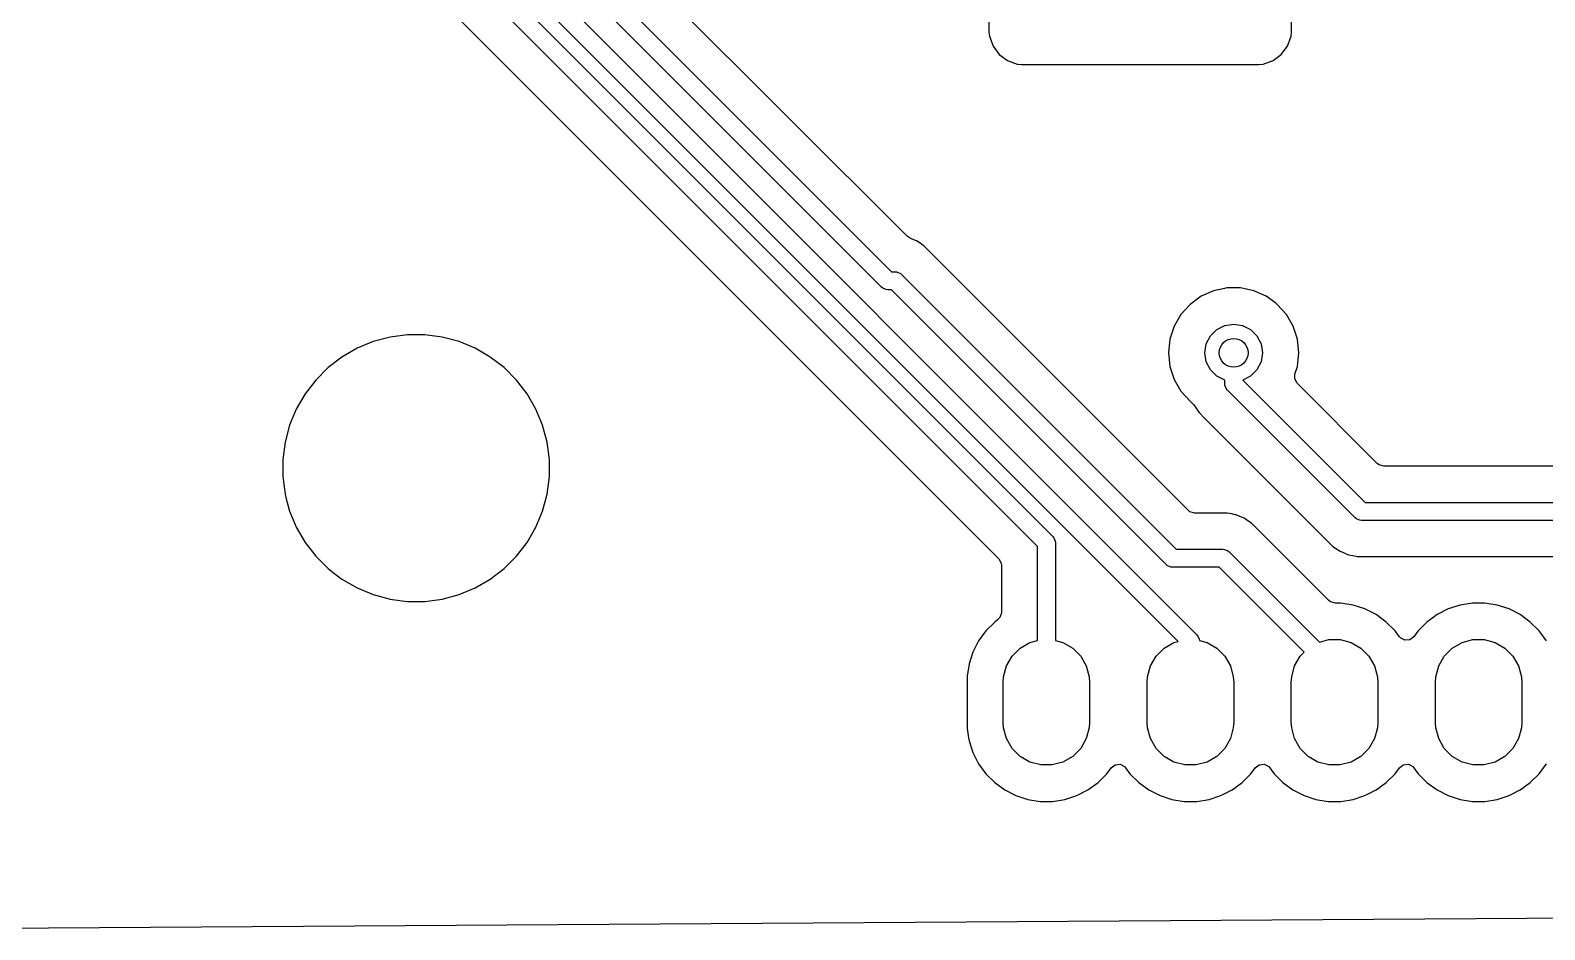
# Model space of a CAD drawing. Extents: x 0.52 to 4.07, y -3.31 to -0.61.
# Drawn here: x 1.433 to 2.261, y -3.303 to -2.812 of the extents above; entities that cross this region are included whole.
import ezdxf

# ---------------------------------------------------------------- set-up
doc = ezdxf.new("R2010")
doc.units = 0
doc.header["$MEASUREMENT"] = 0
doc.layers.add('BLACK', color=7, linetype='CONTINUOUS')

msp = doc.modelspace()

# ---------------------------------------------------------------- linework, layer by layer
at = {"layer": 'BLACK', "linetype": 'CONTINUOUS'}
for p, q in [((1.91205, -2.92447), (1.67173, -2.68414)), ((1.89809, -2.9523), (1.64219, -2.69639)), ((1.65059, -2.69087), (1.90361, -2.9439)), ((1.63287, -2.70465), (2.07041, -3.14219)), ((1.61516, -2.71199), (1.99167, -3.0885)), ((2.06017, -3.14587), (1.62447, -2.71017)), ((1.98327, -3.09402), (1.60676, -2.71751)), ((1.59471, -2.73333), (1.96213, -3.10075)), ((1.95681, -2.73827), (1.95681, -2.81291)), ((2.1222, -2.81291), (2.1222, -2.73827)), ((1.95681, -2.81291), (1.95681, -2.81291)), ((1.95681, -2.81291), (1.95706, -2.81526)), ((2.12195, -2.81526), (2.1222, -2.81291)), ((1.95706, -2.81526), (1.95904, -2.82056)), ((1.95904, -2.82056), (1.95904, -2.82056)), ((1.95904, -2.82056), (1.96244, -2.8251)), ((2.11657, -2.8251), (2.11997, -2.82056)), ((2.11997, -2.82056), (2.12195, -2.81526)), ((1.96244, -2.8251), (1.96244, -2.8251)), ((1.96244, -2.8251), (1.96697, -2.8285)), ((1.96697, -2.8285), (1.96697, -2.8285)), ((1.96697, -2.8285), (1.97228, -2.83048)), ((1.97228, -2.83048), (1.97228, -2.83048)), ((1.97228, -2.83048), (1.97255, -2.83051)), ((1.97255, -2.83051), (1.97463, -2.83073)), ((1.97463, -2.83073), (2.10438, -2.83073)), ((2.10438, -2.83073), (2.10673, -2.83048)), ((2.10673, -2.83048), (2.11204, -2.8285)), ((2.11204, -2.8285), (2.11657, -2.8251)), ((1.91364, -2.92553), (1.91205, -2.92447)), ((1.91394, -2.92565), (1.91364, -2.92553)), ((1.91718, -2.927), (1.91394, -2.92565)), ((1.91394, -2.92565), (1.91394, -2.92565)), ((1.91394, -2.92565), (1.91394, -2.92565)), ((1.91919, -2.92834), (1.91718, -2.927)), ((1.91718, -2.927), (1.91718, -2.927)), ((1.91718, -2.927), (1.91718, -2.927)), ((1.91718, -2.927), (1.91718, -2.927)), ((1.92121, -2.92969), (1.91919, -2.92834)), ((1.92481, -2.93329), (1.92121, -2.92969)), ((2.06586, -3.07434), (1.92481, -2.93329)), ((1.92481, -2.93329), (1.92481, -2.93329)), ((1.90361, -2.9439), (1.90551, -2.9439)), ((1.90551, -2.9439), (1.90647, -2.94399)), ((1.90647, -2.94399), (1.90647, -2.94399)), ((1.90647, -2.94399), (1.90699, -2.94421)), ((1.90699, -2.94421), (1.90825, -2.94473)), ((1.90825, -2.94473), (1.90825, -2.94473)), ((1.90825, -2.94473), (1.90899, -2.94534)), ((1.90899, -2.94534), (2.05913, -3.09547)), ((1.89884, -2.95291), (1.89809, -2.9523)), ((1.9001, -2.95343), (1.89884, -2.95291)), ((1.89884, -2.95291), (1.89884, -2.95291)), ((1.90061, -2.95365), (1.9001, -2.95343)), ((1.90157, -2.95374), (1.90061, -2.95365)), ((1.90061, -2.95365), (1.90061, -2.95365)), ((1.90347, -2.95374), (1.90157, -2.95374)), ((2.05361, -3.10387), (1.90347, -2.95374)), ((2.07954, -2.95429), (2.07273, -2.95732)), ((2.08555, -2.95301), (2.07954, -2.95429)), ((2.07954, -2.95429), (2.07954, -2.95429)), ((2.08682, -2.95274), (2.08555, -2.95301)), ((2.09428, -2.95274), (2.08682, -2.95274)), ((2.09583, -2.95307), (2.09428, -2.95274)), ((2.10157, -2.95429), (2.09583, -2.95307)), ((2.10838, -2.95732), (2.10157, -2.95429)), ((2.10157, -2.95429), (2.10157, -2.95429)), ((2.0667, -2.9617), (2.06171, -2.96724)), ((2.07273, -2.95732), (2.0667, -2.9617)), ((2.07273, -2.95732), (2.07273, -2.95732)), ((2.11359, -2.9611), (2.10838, -2.95732)), ((2.10838, -2.95732), (2.10838, -2.95732)), ((2.1144, -2.9617), (2.11359, -2.9611)), ((2.11939, -2.96724), (2.1144, -2.9617)), ((2.06171, -2.96724), (2.05799, -2.97369)), ((2.12312, -2.97369), (2.11939, -2.96724)), ((1.62946, -2.97957), (1.62023, -2.98205)), ((1.63893, -2.97833), (1.62946, -2.97957)), ((1.64848, -2.97833), (1.63893, -2.97833)), ((1.63893, -2.97833), (1.63893, -2.97833)), ((1.65794, -2.97957), (1.64848, -2.97833)), ((1.64848, -2.97833), (1.64848, -2.97833)), ((1.66717, -2.98205), (1.65794, -2.97957)), ((2.05798, -2.97369), (2.05568, -2.98078)), ((2.05799, -2.97369), (2.05798, -2.97369)), ((2.07557, -2.98332), (2.07781, -2.97893)), ((2.07781, -2.97893), (2.08129, -2.97545)), ((2.08129, -2.97545), (2.08568, -2.97321)), ((2.08568, -2.97321), (2.09055, -2.97244)), ((2.09055, -2.97244), (2.09542, -2.97321)), ((2.09542, -2.97321), (2.09981, -2.97545)), ((2.09981, -2.97545), (2.10329, -2.97893)), ((2.10329, -2.97893), (2.10553, -2.98332)), ((2.12542, -2.98078), (2.12312, -2.97369)), ((1.61141, -2.9857), (1.60314, -2.99048)), ((1.62023, -2.98205), (1.61141, -2.9857)), ((1.61141, -2.9857), (1.61141, -2.9857)), ((1.67599, -2.9857), (1.66717, -2.98205)), ((1.68426, -2.99048), (1.67599, -2.9857)), ((1.67599, -2.9857), (1.67599, -2.9857)), ((2.05568, -2.98078), (2.0549, -2.98819)), ((2.05568, -2.98078), (2.05568, -2.98078)), ((2.0748, -2.98819), (2.07557, -2.98332)), ((2.10553, -2.98332), (2.1063, -2.98819)), ((2.1262, -2.98819), (2.12542, -2.98078)), ((1.59556, -2.99629), (1.58881, -3.00304)), ((1.60314, -2.99048), (1.59556, -2.99629)), ((1.59556, -2.99629), (1.59556, -2.99629)), ((1.68426, -2.99048), (1.68426, -2.99048)), ((1.69184, -2.99629), (1.68426, -2.99048)), ((1.68426, -2.99048), (1.68426, -2.99048)), ((1.69859, -3.00304), (1.69184, -2.99629)), ((1.69184, -2.99629), (1.69184, -2.99629)), ((2.0549, -2.98819), (2.05568, -2.9956)), ((2.05568, -2.9956), (2.05568, -2.9956)), ((2.05568, -2.9956), (2.05798, -3.00269)), ((2.07557, -2.99306), (2.0748, -2.98819)), ((2.07781, -2.99745), (2.07557, -2.99306)), ((2.10553, -2.99306), (2.10329, -2.99745)), ((2.1063, -2.98819), (2.10553, -2.99306)), ((2.12405, -2.99982), (2.12542, -2.9956)), ((2.12542, -2.9956), (2.1262, -2.98819)), ((1.58881, -3.00304), (1.58299, -3.01062)), ((1.58881, -3.00304), (1.58881, -3.00304)), ((1.70441, -3.01062), (1.69859, -3.00304)), ((1.69859, -3.00304), (1.69859, -3.00304)), ((2.05798, -3.00269), (2.05799, -3.00269)), ((2.05799, -3.00269), (2.06171, -3.00914)), ((2.08129, -3.00093), (2.07781, -2.99745)), ((2.08563, -3.00314), (2.08129, -3.00093)), ((2.08563, -3.00492), (2.08563, -3.00314)), ((2.09981, -3.00093), (2.09564, -3.00305)), ((2.09564, -3.00305), (2.16247, -3.06988)), ((2.10329, -2.99745), (2.09981, -3.00093)), ((2.12392, -3.00237), (2.12405, -2.99982)), ((2.12524, -3.00478), (2.12392, -3.00237)), ((1.58299, -3.01062), (1.57822, -3.01889)), ((1.70918, -3.01889), (1.70441, -3.01062)), ((2.06171, -3.00914), (2.0667, -3.01468)), ((2.08572, -3.00588), (2.08563, -3.00492)), ((2.08646, -3.00766), (2.08572, -3.00588)), ((2.08707, -3.0084), (2.08646, -3.00766)), ((2.08646, -3.00766), (2.08646, -3.00766)), ((2.15695, -3.07828), (2.08707, -3.0084)), ((2.1692, -3.04875), (2.12524, -3.00478)), ((1.57822, -3.01889), (1.57456, -3.02771)), ((1.57822, -3.01889), (1.57822, -3.01889)), ((1.71284, -3.02771), (1.70918, -3.01889)), ((2.0667, -3.01468), (2.06746, -3.01524)), ((2.06746, -3.01524), (2.06865, -3.01647)), ((2.06865, -3.01647), (2.06947, -3.0177)), ((2.06947, -3.0177), (2.06947, -3.0177)), ((2.06947, -3.0177), (2.07142, -3.02062)), ((2.07142, -3.02062), (2.07142, -3.02062)), ((2.07142, -3.02062), (2.07502, -3.02422)), ((1.57456, -3.02771), (1.57209, -3.03694)), ((1.71531, -3.03694), (1.71284, -3.02771)), ((2.07502, -3.02422), (2.07502, -3.02422)), ((2.07502, -3.02422), (2.14118, -3.09038)), ((1.57209, -3.03694), (1.57085, -3.04641)), ((1.71656, -3.04641), (1.71531, -3.03694)), ((1.57085, -3.04641), (1.57085, -3.05596)), ((1.71656, -3.05596), (1.71656, -3.04641)), ((2.17002, -3.0494), (2.1692, -3.04875)), ((2.17266, -3.05018), (2.17002, -3.0494)), ((2.27998, -3.05018), (2.17266, -3.05018)), ((1.57085, -3.05596), (1.5719, -3.06393)), ((1.71531, -3.06542), (1.71656, -3.05596)), ((1.5719, -3.06393), (1.57209, -3.06542)), ((1.57209, -3.06542), (1.57256, -3.06715)), ((1.57256, -3.06715), (1.57456, -3.07465)), ((1.71284, -3.07465), (1.71531, -3.06542)), ((2.16247, -3.06988), (2.27756, -3.06988)), ((1.57456, -3.07465), (1.57759, -3.08194)), ((1.70918, -3.08347), (1.71284, -3.07465)), ((2.06667, -3.07499), (2.06586, -3.07434)), ((2.06931, -3.07577), (2.06667, -3.07499)), ((2.08707, -3.07577), (2.06931, -3.07577)), ((2.08945, -3.07624), (2.08707, -3.07577)), ((2.08707, -3.07577), (2.08707, -3.07577)), ((2.08707, -3.07577), (2.08707, -3.07577)), ((2.09143, -3.07664), (2.08945, -3.07624)), ((2.09183, -3.07671), (2.09143, -3.07664)), ((2.09307, -3.07723), (2.09183, -3.07671)), ((2.09631, -3.07857), (2.09307, -3.07723)), ((2.09833, -3.07992), (2.09631, -3.07857)), ((2.09631, -3.07857), (2.09631, -3.07857)), ((2.09631, -3.07857), (2.09631, -3.07857)), ((2.09631, -3.07857), (2.09631, -3.07857)), ((2.1577, -3.07889), (2.15695, -3.07828)), ((2.1577, -3.0789), (2.1577, -3.07889)), ((2.15895, -3.07941), (2.1577, -3.0789)), ((1.57759, -3.08194), (1.57822, -3.08347)), ((1.57822, -3.08347), (1.58299, -3.09174)), ((1.70441, -3.09174), (1.70918, -3.08347)), ((2.10034, -3.08127), (2.09833, -3.07992)), ((2.10394, -3.08487), (2.10034, -3.08127)), ((2.14263, -3.12355), (2.10394, -3.08487)), ((2.10394, -3.08487), (2.10394, -3.08487)), ((2.15947, -3.07963), (2.15895, -3.07941)), ((2.16043, -3.07972), (2.15947, -3.07963)), ((2.15947, -3.07963), (2.15947, -3.07963)), ((2.27552, -3.07972), (2.16043, -3.07972)), ((1.58299, -3.09174), (1.58299, -3.09174)), ((1.58299, -3.09174), (1.58299, -3.09174)), ((1.58299, -3.09174), (1.58881, -3.09932)), ((1.69859, -3.09932), (1.70441, -3.09174)), ((1.98327, -3.14538), (1.98327, -3.09402)), ((1.99167, -3.0885), (1.99228, -3.08925)), ((1.99228, -3.08925), (1.99228, -3.08925)), ((1.99228, -3.08925), (1.99302, -3.09102)), ((1.99302, -3.09102), (1.99311, -3.09198)), ((1.99311, -3.09198), (1.99311, -3.14538)), ((2.05913, -3.09547), (2.08465, -3.09547)), ((2.08465, -3.09547), (2.08561, -3.09557)), ((2.08561, -3.09557), (2.08561, -3.09557)), ((2.08561, -3.09557), (2.08613, -3.09578)), ((2.14118, -3.09038), (2.14118, -3.09038)), ((2.14118, -3.09038), (2.14473, -3.09393)), ((2.14473, -3.09393), (2.14508, -3.09416)), ((2.14508, -3.09416), (2.14645, -3.09508)), ((2.14645, -3.09508), (2.14645, -3.09508)), ((2.14645, -3.09508), (2.14645, -3.09508)), ((2.14645, -3.09508), (2.14877, -3.09663)), ((1.58881, -3.09932), (1.58881, -3.09932)), ((1.58881, -3.09932), (1.59556, -3.10607)), ((1.69184, -3.10607), (1.69859, -3.09932)), ((1.96213, -3.10075), (1.96345, -3.10317)), ((1.96345, -3.10317), (1.96356, -3.10421)), ((2.05435, -3.10449), (2.05361, -3.10387)), ((2.08613, -3.09578), (2.08738, -3.0963)), ((2.08738, -3.0963), (2.08738, -3.0963)), ((2.08738, -3.0963), (2.08813, -3.09691)), ((2.08813, -3.09691), (2.13747, -3.14626)), ((2.14877, -3.09663), (2.15002, -3.09715)), ((2.15002, -3.09715), (2.15158, -3.09779)), ((2.15158, -3.09779), (2.15158, -3.09779)), ((2.15158, -3.09779), (2.15158, -3.09779)), ((2.15158, -3.09779), (2.15325, -3.09848)), ((2.15325, -3.09848), (2.15563, -3.09896)), ((2.15563, -3.09896), (2.15801, -3.09943)), ((2.15801, -3.09943), (2.15801, -3.09943)), ((2.15801, -3.09943), (2.26534, -3.09943)), ((1.59556, -3.10607), (1.59556, -3.10607)), ((1.59556, -3.10607), (1.59835, -3.10821)), ((1.59835, -3.10821), (1.60314, -3.11189)), ((1.60314, -3.11189), (1.61141, -3.11666)), ((1.67599, -3.11666), (1.68426, -3.11189)), ((1.68426, -3.11189), (1.69184, -3.10607)), ((1.96356, -3.10421), (1.96356, -3.13016)), ((2.05539, -3.10492), (2.05435, -3.10449)), ((2.05435, -3.10449), (2.05435, -3.10449)), ((2.05613, -3.10522), (2.05539, -3.10492)), ((2.05709, -3.10531), (2.05613, -3.10522)), ((2.05613, -3.10522), (2.05613, -3.10522)), ((2.08261, -3.10531), (2.05709, -3.10531)), ((2.12907, -3.15178), (2.08261, -3.10531)), ((1.61141, -3.11666), (1.62023, -3.12032)), ((1.62023, -3.12032), (1.62946, -3.12279)), ((1.65794, -3.12279), (1.66717, -3.12032)), ((1.66717, -3.12032), (1.67599, -3.11666)), ((1.62946, -3.12279), (1.63616, -3.12367)), ((1.63616, -3.12367), (1.63893, -3.12404)), ((1.63893, -3.12404), (1.63893, -3.12404)), ((1.63893, -3.12404), (1.64848, -3.12404)), ((1.64848, -3.12404), (1.65124, -3.12367)), ((1.65124, -3.12367), (1.65794, -3.12279)), ((2.14344, -3.12421), (2.14263, -3.12355)), ((2.14608, -3.12498), (2.14344, -3.12421)), ((2.14908, -3.12498), (2.14608, -3.12498)), ((2.15015, -3.12515), (2.14908, -3.12498)), ((2.14908, -3.12498), (2.14908, -3.12498)), ((2.15581, -3.12605), (2.15015, -3.12515)), ((2.15581, -3.12605), (2.15581, -3.12605)), ((2.15581, -3.12605), (2.15581, -3.12605)), ((2.1623, -3.12815), (2.15581, -3.12605)), ((2.16838, -3.13125), (2.1623, -3.12815)), ((2.20778, -3.12815), (2.2017, -3.13125)), ((2.21426, -3.12605), (2.20778, -3.12815)), ((2.21993, -3.12515), (2.21426, -3.12605)), ((2.221, -3.12498), (2.21993, -3.12515)), ((2.22782, -3.12498), (2.221, -3.12498)), ((2.22889, -3.12515), (2.22782, -3.12498)), ((2.23456, -3.12605), (2.22889, -3.12515)), ((2.24104, -3.12815), (2.23456, -3.12605)), ((2.23456, -3.12605), (2.23456, -3.12605)), ((2.23456, -3.12605), (2.23456, -3.12605)), ((2.24712, -3.13125), (2.24104, -3.12815)), ((1.95996, -3.13526), (1.95514, -3.14008)), ((1.96155, -3.13411), (1.95996, -3.13526)), ((1.96279, -3.1328), (1.96155, -3.13411)), ((1.96356, -3.13016), (1.96279, -3.1328)), ((2.17389, -3.13526), (2.16838, -3.13125)), ((2.17872, -3.14008), (2.17389, -3.13526)), ((2.19618, -3.13526), (2.19136, -3.14008)), ((2.19942, -3.13291), (2.19618, -3.13526)), ((2.19618, -3.13526), (2.19618, -3.13526)), ((2.19618, -3.13526), (2.19618, -3.13526)), ((2.2017, -3.13125), (2.19942, -3.13291)), ((2.25263, -3.13526), (2.24712, -3.13125)), ((2.25746, -3.14008), (2.25263, -3.13526)), ((1.95514, -3.14008), (1.95113, -3.1456)), ((1.95514, -3.14008), (1.95514, -3.14008)), ((1.95514, -3.14008), (1.95514, -3.14008)), ((1.95514, -3.14008), (1.95514, -3.14008)), ((2.07041, -3.14219), (2.07102, -3.14294)), ((2.07102, -3.14294), (2.07102, -3.14294)), ((2.07102, -3.14294), (2.07176, -3.14471)), ((2.07176, -3.14471), (2.07182, -3.14537)), ((2.07182, -3.14537), (2.07597, -3.14648)), ((2.13747, -3.14626), (2.14259, -3.14489)), ((2.14259, -3.14489), (2.14875, -3.14489)), ((2.14875, -3.14489), (2.15471, -3.14648)), ((2.18109, -3.14335), (2.17872, -3.14008)), ((2.17872, -3.14008), (2.17872, -3.14008)), ((2.18164, -3.14398), (2.18109, -3.14335)), ((2.18407, -3.14526), (2.18164, -3.14398)), ((2.18681, -3.14503), (2.18407, -3.14526)), ((2.18899, -3.14335), (2.18681, -3.14503)), ((2.19136, -3.14008), (2.18899, -3.14335)), ((2.19136, -3.14008), (2.19136, -3.14008)), ((2.21537, -3.14648), (2.22133, -3.14489)), ((2.22133, -3.14489), (2.22749, -3.14489)), ((2.22749, -3.14489), (2.23345, -3.14648)), ((2.26147, -3.1456), (2.25746, -3.14008)), ((1.94804, -3.15168), (1.94593, -3.15816)), ((1.95113, -3.1456), (1.94804, -3.15168)), ((1.96945, -3.15393), (1.97381, -3.14957)), ((1.97381, -3.14957), (1.97915, -3.14648)), ((1.97915, -3.14648), (1.98327, -3.14538)), ((1.99311, -3.14538), (1.99723, -3.14648)), ((1.99723, -3.14648), (2.00257, -3.14957)), ((2.00257, -3.14957), (2.00693, -3.15393)), ((2.04819, -3.15393), (2.05255, -3.14957)), ((2.05255, -3.14957), (2.05789, -3.14648)), ((2.05789, -3.14648), (2.06017, -3.14587)), ((2.07597, -3.14648), (2.08131, -3.14957)), ((2.08131, -3.14957), (2.08567, -3.15393)), ((2.12693, -3.15393), (2.12907, -3.15178)), ((2.15471, -3.14648), (2.16005, -3.14957)), ((2.16005, -3.14957), (2.16441, -3.15393)), ((2.20567, -3.15393), (2.21003, -3.14957)), ((2.21003, -3.14957), (2.21537, -3.14648)), ((2.23345, -3.14648), (2.23879, -3.14957)), ((2.23879, -3.14957), (2.24315, -3.15393)), ((1.94593, -3.15816), (1.94486, -3.1649)), ((1.96477, -3.16522), (1.96637, -3.15927)), ((1.96637, -3.15927), (1.96945, -3.15393)), ((2.00693, -3.15393), (2.01001, -3.15927)), ((2.01001, -3.15927), (2.01161, -3.16522)), ((2.04351, -3.16522), (2.04511, -3.15927)), ((2.04511, -3.15927), (2.04819, -3.15393)), ((2.08567, -3.15393), (2.08875, -3.15927)), ((2.08875, -3.15927), (2.09035, -3.16522)), ((2.12225, -3.16522), (2.12385, -3.15927)), ((2.12385, -3.15927), (2.12693, -3.15393)), ((2.16441, -3.15393), (2.16749, -3.15927)), ((2.16749, -3.15927), (2.16909, -3.16522)), ((2.20099, -3.16522), (2.20259, -3.15927)), ((2.20259, -3.15927), (2.20567, -3.15393)), ((2.24315, -3.15393), (2.24623, -3.15927)), ((2.24623, -3.15927), (2.24783, -3.16522)), ((1.94486, -3.1649), (1.94486, -3.19337)), ((1.96457, -3.16831), (1.96477, -3.16522)), ((1.96457, -3.18996), (1.96457, -3.16831)), ((2.01161, -3.16522), (2.01181, -3.16831)), ((2.01181, -3.16831), (2.01181, -3.18996)), ((2.04331, -3.16831), (2.04351, -3.16522)), ((2.04331, -3.18996), (2.04331, -3.16831)), ((2.09035, -3.16522), (2.09055, -3.16831)), ((2.09055, -3.16831), (2.09055, -3.18996)), ((2.12205, -3.16831), (2.12225, -3.16522)), ((2.12205, -3.18996), (2.12205, -3.16831)), ((2.16909, -3.16522), (2.16929, -3.16831)), ((2.16929, -3.16831), (2.16929, -3.18996)), ((2.20079, -3.16831), (2.20099, -3.16522)), ((2.20079, -3.18996), (2.20079, -3.16831)), ((2.24783, -3.16522), (2.24803, -3.16831)), ((2.24803, -3.16831), (2.24803, -3.18996)), ((1.94486, -3.19337), (1.94569, -3.19857)), ((1.96477, -3.19304), (1.96457, -3.18996)), ((1.96637, -3.199), (1.96477, -3.19304)), ((2.01161, -3.19304), (2.01001, -3.199)), ((2.01181, -3.18996), (2.01161, -3.19304)), ((2.04351, -3.19304), (2.04331, -3.18996)), ((2.04511, -3.199), (2.04351, -3.19304)), ((2.09035, -3.19304), (2.08875, -3.199)), ((2.09055, -3.18996), (2.09035, -3.19304)), ((2.12225, -3.19304), (2.12205, -3.18996)), ((2.12385, -3.199), (2.12225, -3.19304)), ((2.16909, -3.19304), (2.16749, -3.199)), ((2.16929, -3.18996), (2.16909, -3.19304)), ((2.20099, -3.19304), (2.20079, -3.18996)), ((2.20259, -3.199), (2.20099, -3.19304)), ((2.24783, -3.19304), (2.24623, -3.199)), ((2.24803, -3.18996), (2.24783, -3.19304)), ((1.94569, -3.19857), (1.94593, -3.20011)), ((1.94593, -3.20011), (1.94804, -3.20659)), ((1.96945, -3.20434), (1.96637, -3.199)), ((2.01001, -3.199), (2.00693, -3.20434)), ((2.04819, -3.20434), (2.04511, -3.199)), ((2.08875, -3.199), (2.08567, -3.20434)), ((2.12693, -3.20434), (2.12385, -3.199)), ((2.16749, -3.199), (2.16441, -3.20434)), ((2.20567, -3.20434), (2.20259, -3.199)), ((2.24623, -3.199), (2.24315, -3.20434)), ((1.94804, -3.20659), (1.95113, -3.21267)), ((1.97381, -3.2087), (1.96945, -3.20434)), ((1.97915, -3.21178), (1.97381, -3.2087)), ((2.00257, -3.2087), (1.99723, -3.21178)), ((2.00693, -3.20434), (2.00257, -3.2087)), ((2.05255, -3.2087), (2.04819, -3.20434)), ((2.05789, -3.21178), (2.05255, -3.2087)), ((2.08131, -3.2087), (2.07597, -3.21178)), ((2.08567, -3.20434), (2.08131, -3.2087)), ((2.13129, -3.2087), (2.12693, -3.20434)), ((2.13663, -3.21178), (2.13129, -3.2087)), ((2.16005, -3.2087), (2.15471, -3.21178)), ((2.16441, -3.20434), (2.16005, -3.2087)), ((2.21003, -3.2087), (2.20567, -3.20434)), ((2.21537, -3.21178), (2.21003, -3.2087)), ((2.23879, -3.2087), (2.23345, -3.21178)), ((2.24315, -3.20434), (2.23879, -3.2087)), ((1.95113, -3.21267), (1.95514, -3.21819)), ((1.95514, -3.21819), (1.95996, -3.22301)), ((1.98511, -3.21338), (1.97915, -3.21178)), ((1.99127, -3.21338), (1.98511, -3.21338)), ((1.99723, -3.21178), (1.99127, -3.21338)), ((2.01641, -3.22301), (2.02124, -3.21819)), ((2.02124, -3.21819), (2.02361, -3.21492)), ((2.02361, -3.21492), (2.02579, -3.21324)), ((2.02579, -3.21324), (2.02853, -3.21301)), ((2.02853, -3.21301), (2.03096, -3.21429)), ((2.03096, -3.21429), (2.03151, -3.21492)), ((2.03151, -3.21492), (2.03388, -3.21819)), ((2.03388, -3.21819), (2.0387, -3.22301)), ((2.06385, -3.21338), (2.05789, -3.21178)), ((2.07001, -3.21338), (2.06385, -3.21338)), ((2.07597, -3.21178), (2.07001, -3.21338)), ((2.09515, -3.22301), (2.09998, -3.21819)), ((2.09998, -3.21819), (2.10235, -3.21492)), ((2.10235, -3.21492), (2.10453, -3.21324)), ((2.10453, -3.21324), (2.10727, -3.21301)), ((2.10727, -3.21301), (2.1097, -3.21429)), ((2.1097, -3.21429), (2.11025, -3.21492)), ((2.11025, -3.21492), (2.11262, -3.21819)), ((2.11262, -3.21819), (2.11744, -3.22301)), ((2.14259, -3.21338), (2.13663, -3.21178)), ((2.14875, -3.21338), (2.14259, -3.21338)), ((2.15471, -3.21178), (2.14875, -3.21338)), ((2.17389, -3.22301), (2.17872, -3.21819)), ((2.17872, -3.21819), (2.18109, -3.21492)), ((2.18109, -3.21492), (2.18327, -3.21324)), ((2.18327, -3.21324), (2.18601, -3.21301)), ((2.18601, -3.21301), (2.18844, -3.21429)), ((2.18844, -3.21429), (2.18899, -3.21492)), ((2.18899, -3.21492), (2.19136, -3.21819)), ((2.19136, -3.21819), (2.19618, -3.22301)), ((2.22133, -3.21338), (2.21537, -3.21178)), ((2.22749, -3.21338), (2.22133, -3.21338)), ((2.23345, -3.21178), (2.22749, -3.21338)), ((2.25263, -3.22301), (2.25746, -3.21819)), ((2.25746, -3.21819), (2.26147, -3.21267)), ((1.95996, -3.22301), (1.96548, -3.22702)), ((1.96548, -3.22702), (1.97156, -3.23011)), ((2.00482, -3.23011), (2.0109, -3.22702)), ((2.0109, -3.22702), (2.01641, -3.22301)), ((2.0387, -3.22301), (2.04422, -3.22702)), ((2.04422, -3.22702), (2.0503, -3.23011)), ((2.08356, -3.23011), (2.08964, -3.22702)), ((2.08964, -3.22702), (2.09515, -3.22301)), ((2.11744, -3.22301), (2.12296, -3.22702)), ((2.12296, -3.22702), (2.12904, -3.23011)), ((2.1623, -3.23011), (2.16838, -3.22702)), ((2.16838, -3.22702), (2.17389, -3.22301)), ((2.19618, -3.22301), (2.2017, -3.22702)), ((2.2017, -3.22702), (2.20778, -3.23011)), ((2.24104, -3.23011), (2.24712, -3.22702)), ((2.24712, -3.22702), (2.25263, -3.22301)), ((1.97156, -3.23011), (1.97804, -3.23222)), ((1.97804, -3.23222), (1.98478, -3.23329)), ((1.98478, -3.23329), (1.98478, -3.23329)), ((1.98478, -3.23329), (1.9916, -3.23329)), ((1.9916, -3.23329), (1.99833, -3.23222)), ((1.9916, -3.23329), (1.9916, -3.23329)), ((1.99833, -3.23222), (2.00482, -3.23011)), ((2.0503, -3.23011), (2.05678, -3.23222)), ((2.05678, -3.23222), (2.06352, -3.23329)), ((2.06352, -3.23329), (2.06352, -3.23329)), ((2.06352, -3.23329), (2.07034, -3.23329)), ((2.07034, -3.23329), (2.07707, -3.23222)), ((2.07034, -3.23329), (2.07034, -3.23329)), ((2.07707, -3.23222), (2.08356, -3.23011)), ((2.12904, -3.23011), (2.13552, -3.23222)), ((2.13552, -3.23222), (2.14226, -3.23329)), ((2.14226, -3.23329), (2.14226, -3.23329)), ((2.14226, -3.23329), (2.14908, -3.23329)), ((2.14908, -3.23329), (2.15581, -3.23222)), ((2.14908, -3.23329), (2.14908, -3.23329)), ((2.15581, -3.23222), (2.1623, -3.23011)), ((2.20778, -3.23011), (2.21426, -3.23222)), ((2.21426, -3.23222), (2.221, -3.23329)), ((2.221, -3.23329), (2.221, -3.23329)), ((2.221, -3.23329), (2.22782, -3.23329)), ((2.22782, -3.23329), (2.23456, -3.23222)), ((2.22782, -3.23329), (2.22782, -3.23329)), ((2.23456, -3.23222), (2.24104, -3.23011)), ((4.06796, -3.28546), (1.30902, -3.30338))]:
    msp.add_line(p, q, dxfattribs=at)
at = {"layer": 'BLACK'}
msp.add_circle((2.09055, -2.98819), 0.00787, dxfattribs=at)

doc.saveas('drawing.dxf')
